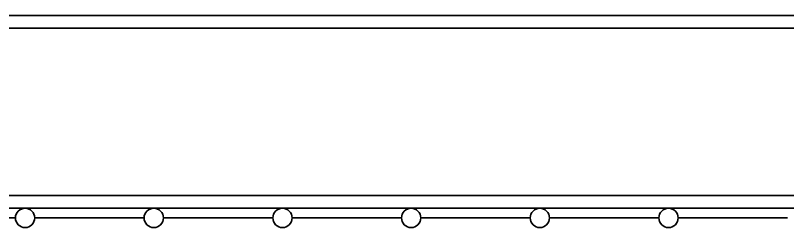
# Model space of a CAD drawing. Header units: millimetres. Extents: x 0 to 420, y 0 to 297.
# Drawn here: x 87.378 to 88.578, y 151.579 to 151.909 of the extents above; entities that cross this region are included whole.
import ezdxf

# ---------------------------------------------------------------- set-up
doc = ezdxf.new("R2010")
doc.units = ezdxf.units.MM

msp = doc.modelspace()

# ---------------------------------------------------------------- linework, layer by layer
at = {"color": 7, "linetype": 'Continuous', "lineweight": 35}
for p, q in [((95.5932, 151.9086), (86.9932, 151.9086)), ((95.5932, 151.8886), (86.9932, 151.8886)), ((95.5932, 151.6286), (86.9932, 151.6286)), ((95.5932, 151.6086), (86.9932, 151.6086)), ((87.2082, 151.5936), (87.3782, 151.5936)), ((87.4082, 151.5936), (87.5782, 151.5936)), ((87.6082, 151.5936), (87.7782, 151.5936)), ((87.8082, 151.5936), (87.9782, 151.5936)), ((88.0082, 151.5936), (88.1782, 151.5936)), ((88.2082, 151.5936), (88.3782, 151.5936)), ((88.4082, 151.5936), (88.5782, 151.5936))]:
    msp.add_line(p, q, dxfattribs=at)
for centre in [(87.3932, 151.5936), (87.5932, 151.5936), (87.7932, 151.5936), (87.9932, 151.5936), (88.1932, 151.5936), (88.3932, 151.5936)]:
    msp.add_circle(centre, 0.015, dxfattribs=at)

doc.saveas('drawing.dxf')
